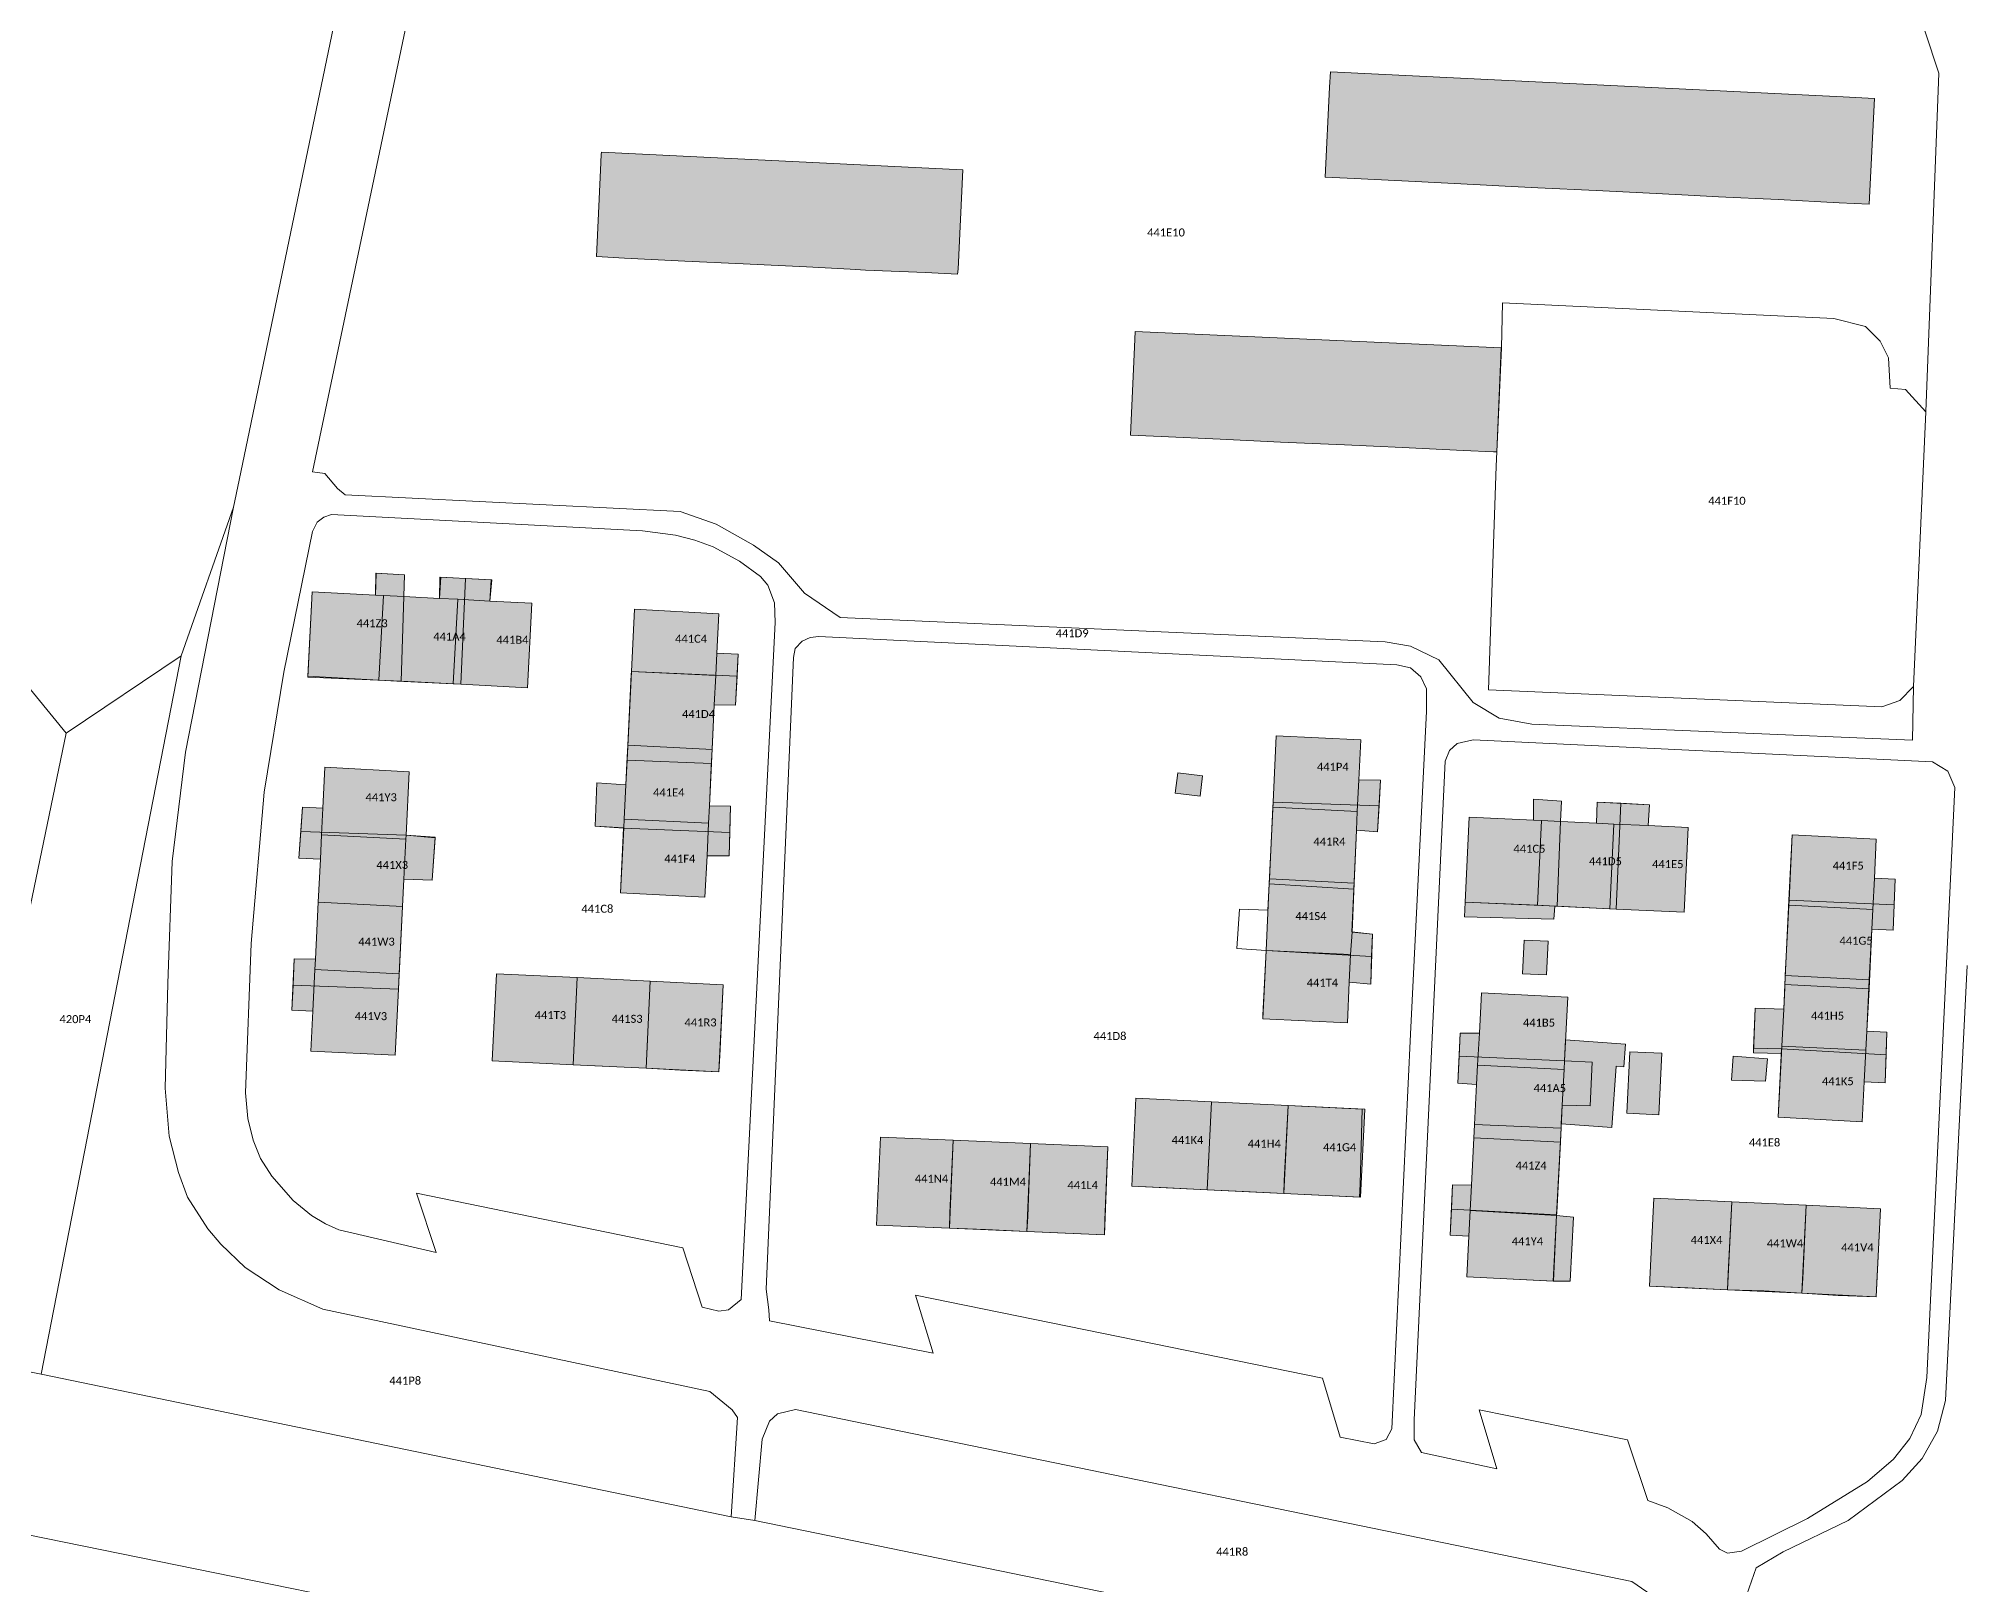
# Model space of a CAD drawing. Header units: metres. Extents: x 113120 to 240396, y 120329 to 242116.
# Drawn here: x 114355 to 114547.3, y 121543.4 to 121698.1 of the extents above; entities that cross this region are included whole.
import ezdxf

# ---------------------------------------------------------------- set-up
doc = ezdxf.new("R2010")
doc.units = ezdxf.units.M
doc.header["$LTSCALE"] = 3
for name, color, linetype, lineweight in [('Bpn_CaPa', 78, 'Continuous', 0), ('Bpn_ReBu', 4, 'Continuous', 0), ('Bpt_CaNu', 7, 'Continuous', 0), ('Hachure bâtiment', 11, 'Continuous', 0)]:
    doc.layers.add(name, color=color, linetype=linetype, lineweight=lineweight)
doc.styles.add('Legend', font='')
doc.styles.get('Legend').set_extended_font_data('Calibri')

msp = doc.modelspace()

# ---------------------------------------------------------------- hatches: boundary and pattern name
at = {"layer": 'Hachure bâtiment'}
h = msp.add_hatch(color=256, dxfattribs=at)
h.dxf.hatch_style = 1
h.paths.add_polyline_path([(114535.45, 121692.22), (114538.58, 121692.07), (114538.03, 121681.49), (114535.02, 121681.63), (114528.95, 121681.94), (114522.98, 121682.23), (114519.95, 121682.38), (114516.75, 121682.54), (114510.75, 121682.84), (114504.92, 121683.13), (114501.65, 121683.29), (114498.52, 121683.45), (114492.63, 121683.74), (114486.58, 121684.04), (114483.65, 121684.18), (114484.09, 121693.2), (114484.17, 121694.73)])
h = msp.add_hatch(color=256, dxfattribs=at)
h.dxf.hatch_style = 1
h.paths.add_polyline_path([(114447.43, 121684.93), (114446.95, 121675), (114446.88, 121674.49), (114443.67, 121674.64), (114437.68, 121674.89), (114436.14, 121675), (114431.8, 121675.21), (114425.47, 121675.51), (114419.63, 121675.79), (114413.6, 121676.08), (114410.79, 121676.27), (114411.2, 121684.88), (114411.27, 121686.47), (114411.28, 121686.68)])
h = msp.add_hatch(color=256, dxfattribs=at)
h.dxf.hatch_style = 1
h.paths.add_polyline_path([(114501.24, 121667.13), (114500.8, 121656.72), (114500.48, 121656.73), (114497.43, 121656.87), (114491.38, 121657.15), (114485.57, 121657.41), (114479.17, 121657.7), (114473.15, 121657.98), (114467.25, 121658.24), (114464.18, 121658.38), (114464.58, 121667.22), (114464.65, 121668.76)])
h = msp.add_hatch(color=256, dxfattribs=at)
h.dxf.hatch_style = 1
h.paths.add_polyline_path([(114391.58, 121644.42), (114391.53, 121642.24), (114389.49, 121642.35), (114388.68, 121642.39), (114388.77, 121644.58)])
h = msp.add_hatch(color=256, dxfattribs=at)
h.dxf.hatch_style = 1
h.paths.add_polyline_path([(114400.33, 121643.92), (114400.12, 121641.8), (114396.91, 121641.97), (114395.08, 121642.06), (114395.13, 121644.2)])
h = msp.add_hatch(color=256, dxfattribs=at)
h.dxf.hatch_style = 1
h.paths.add_polyline_path([(114388.68, 121642.39), (114389.49, 121642.35), (114389.04, 121633.9), (114381.93, 121634.27), (114382.37, 121642.72)])
h = msp.add_hatch(color=256, dxfattribs=at)
h.dxf.hatch_style = 1
h.paths.add_polyline_path([(114391.53, 121642.24), (114395.08, 121642.06), (114396.91, 121641.97), (114396.46, 121633.51), (114390.83, 121633.8), (114389.04, 121633.9), (114389.49, 121642.35)])
h = msp.add_hatch(color=256, dxfattribs=at)
h.dxf.hatch_style = 1
h.paths.add_polyline_path([(114400.12, 121641.8), (114404.33, 121641.58), (114403.88, 121633.12), (114397.23, 121633.47), (114396.46, 121633.51), (114396.91, 121641.97)])
h = msp.add_hatch(color=256, dxfattribs=at)
h.dxf.hatch_style = 1
h.paths.add_polyline_path([(114423.02, 121640.52), (114422.83, 121636.58), (114422.72, 121634.34), (114414.28, 121634.76), (114414.58, 121640.97)])
h = msp.add_hatch(color=256, dxfattribs=at)
h.dxf.hatch_style = 1
h.paths.add_polyline_path([(114424.95, 121636.47), (114424.68, 121631.4), (114422.57, 121631.43), (114422.72, 121634.34), (114422.83, 121636.58)])
h = msp.add_hatch(color=256, dxfattribs=at)
h.dxf.hatch_style = 1
h.paths.add_polyline_path([(114422.72, 121634.34), (114422.57, 121631.43), (114422.36, 121626.96), (114413.91, 121627.38), (114414.26, 121634.45), (114414.28, 121634.76)])
h = msp.add_hatch(color=256, dxfattribs=at)
h.dxf.hatch_style = 1
h.paths.add_polyline_path([(114422.36, 121626.96), (114422.27, 121625.2), (114422.08, 121621.32), (114421.99, 121619.58), (114413.55, 121620), (114413.72, 121623.43), (114413.83, 121625.6), (114413.91, 121627.38)])
h = msp.add_hatch(color=256, dxfattribs=at)
h.dxf.hatch_style = 1
h.paths.add_polyline_path([(114487.2, 121627.92), (114487.01, 121623.93), (114486.86, 121620.76), (114478.41, 121621.17), (114478.43, 121621.7), (114478.75, 121628.33)])
h = msp.add_hatch(color=256, dxfattribs=at)
h.dxf.hatch_style = 1
h.paths.add_polyline_path([(114392.07, 121624.73), (114391.75, 121618.38), (114391.73, 121618), (114383.3, 121618.43), (114383.43, 121621.1), (114383.63, 121625.17)])
h = msp.add_hatch(color=256, dxfattribs=at)
h.dxf.hatch_style = 1
h.paths.add_polyline_path([(114471.38, 121624.32), (114471.13, 121622.3), (114468.65, 121622.6), (114468.93, 121624.62)])
h = msp.add_hatch(color=256, dxfattribs=at)
h.dxf.hatch_style = 1
h.paths.add_polyline_path([(114413.72, 121623.43), (114413.55, 121620), (114413.51, 121619.12), (114410.67, 121619.27), (114410.83, 121623.62)])
h = msp.add_hatch(color=256, dxfattribs=at)
h.dxf.hatch_style = 1
h.paths.add_polyline_path([(114489.18, 121623.87), (114488.88, 121618.72), (114486.78, 121618.88), (114486.86, 121620.76), (114487.01, 121623.93)])
h = msp.add_hatch(color=256, dxfattribs=at)
h.dxf.hatch_style = 1
h.paths.add_polyline_path([(114383.43, 121621.1), (114383.3, 121618.43), (114383.18, 121616), (114381.03, 121616.08), (114381.38, 121621.2)])
h = msp.add_hatch(color=256, dxfattribs=at)
h.dxf.hatch_style = 1
h.paths.add_polyline_path([(114424.2, 121621.27), (114424.13, 121618.85), (114424.05, 121616.32), (114421.84, 121616.32), (114421.99, 121619.58), (114422.08, 121621.32)])
h = msp.add_hatch(color=256, dxfattribs=at)
h.dxf.hatch_style = 1
h.paths.add_polyline_path([(114486.86, 121620.76), (114486.78, 121618.88), (114486.53, 121613.6), (114478.07, 121614.02), (114478.41, 121621.17)])
h = msp.add_hatch(color=256, dxfattribs=at)
h.dxf.hatch_style = 1
h.paths.add_polyline_path([(114507.28, 121621.8), (114507.18, 121619.75), (114505.27, 121619.84), (114504.48, 121619.88), (114504.48, 121621.97)])
h = msp.add_hatch(color=256, dxfattribs=at)
h.dxf.hatch_style = 1
h.paths.add_polyline_path([(114516.07, 121621.42), (114515.93, 121619.34), (114512.49, 121619.5), (114510.77, 121619.58), (114510.83, 121621.7)])
h = msp.add_hatch(color=256, dxfattribs=at)
h.dxf.hatch_style = 1
h.paths.add_polyline_path([(114421.99, 121619.58), (114421.84, 121616.32), (114421.63, 121612.2), (114413.18, 121612.62), (114413.51, 121619.12), (114413.55, 121620)])
h = msp.add_hatch(color=256, dxfattribs=at)
h.dxf.hatch_style = 1
h.paths.add_polyline_path([(114504.48, 121619.88), (114505.27, 121619.84), (114504.87, 121611.37), (114497.65, 121611.7), (114498.05, 121620.18)])
h = msp.add_hatch(color=256, dxfattribs=at)
h.dxf.hatch_style = 1
h.paths.add_polyline_path([(114507.18, 121619.75), (114510.77, 121619.58), (114512.49, 121619.5), (114512.09, 121611.03), (114506.6, 121611.28), (114504.87, 121611.37), (114505.27, 121619.84)])
h = msp.add_hatch(color=256, dxfattribs=at)
h.dxf.hatch_style = 1
h.paths.add_polyline_path([(114515.93, 121619.34), (114519.93, 121619.15), (114519.53, 121610.68), (114512.73, 121611), (114512.09, 121611.03), (114512.49, 121619.5)])
h = msp.add_hatch(color=256, dxfattribs=at)
h.dxf.hatch_style = 1
h.paths.add_polyline_path([(114391.73, 121618), (114391.54, 121613.97), (114391.4, 121611.26), (114382.97, 121611.69), (114383.18, 121616), (114383.3, 121618.43)])
h = msp.add_hatch(color=256, dxfattribs=at)
h.dxf.hatch_style = 1
h.paths.add_polyline_path([(114394.65, 121618.13), (114394.35, 121613.87), (114391.54, 121613.97), (114391.73, 121618), (114391.75, 121618.38)])
h = msp.add_hatch(color=256, dxfattribs=at)
h.dxf.hatch_style = 1
h.paths.add_polyline_path([(114538.75, 121618), (114538.56, 121614.07), (114538.4, 121610.96), (114530, 121611.38), (114530.03, 121611.87), (114530.35, 121618.42)])
h = msp.add_hatch(color=256, dxfattribs=at)
h.dxf.hatch_style = 1
h.paths.add_polyline_path([(114486.53, 121613.6), (114486.33, 121608.7), (114486.19, 121606.44), (114477.73, 121606.86), (114478.01, 121612.88), (114478.07, 121614.02)])
h = msp.add_hatch(color=256, dxfattribs=at)
h.dxf.hatch_style = 1
h.paths.add_polyline_path([(114540.63, 121613.97), (114540.43, 121608.9), (114538.3, 121608.97), (114538.4, 121610.96), (114538.56, 121614.07)])
h = msp.add_hatch(color=256, dxfattribs=at)
h.dxf.hatch_style = 1
h.paths.add_polyline_path([(114391.4, 121611.26), (114391.07, 121604.52), (114382.64, 121604.95), (114382.69, 121605.97), (114382.97, 121611.69)])
h = msp.add_hatch(color=256, dxfattribs=at)
h.dxf.hatch_style = 1
h.paths.add_polyline_path([(114504.87, 121611.37), (114506.6, 121611.28), (114506.5, 121609.97), (114497.58, 121610.23), (114497.65, 121611.7)])
h = msp.add_hatch(color=256, dxfattribs=at)
h.dxf.hatch_style = 1
h.paths.add_polyline_path([(114538.4, 121610.96), (114538.3, 121608.97), (114538.05, 121603.92), (114529.65, 121604.34), (114530, 121611.38)])
h = msp.add_hatch(color=256, dxfattribs=at)
h.dxf.hatch_style = 1
h.paths.add_polyline_path([(114488.37, 121608.5), (114488.2, 121603.47), (114486.06, 121603.68), (114486.19, 121606.44), (114486.33, 121608.7)])
h = msp.add_hatch(color=256, dxfattribs=at)
h.dxf.hatch_style = 1
h.paths.add_polyline_path([(114505.95, 121607.77), (114505.77, 121604.42), (114503.37, 121604.53), (114503.55, 121607.88)])
h = msp.add_hatch(color=256, dxfattribs=at)
h.dxf.hatch_style = 1
h.paths.add_polyline_path([(114382.69, 121605.97), (114382.64, 121604.95), (114382.43, 121600.8), (114380.33, 121600.87), (114380.57, 121606.03)])
h = msp.add_hatch(color=256, dxfattribs=at)
h.dxf.hatch_style = 1
h.paths.add_polyline_path([(114486.19, 121606.44), (114486.06, 121603.68), (114485.87, 121599.62), (114477.4, 121600.02), (114477.42, 121600.4), (114477.73, 121606.86)])
h = msp.add_hatch(color=256, dxfattribs=at)
h.dxf.hatch_style = 1
h.paths.add_polyline_path([(114391.07, 121604.52), (114390.99, 121602.97), (114390.67, 121596.37), (114382.23, 121596.78), (114382.43, 121600.8), (114382.64, 121604.95)])
h = msp.add_hatch(color=256, dxfattribs=at)
h.dxf.hatch_style = 1
h.paths.add_polyline_path([(114408.86, 121604.14), (114408.44, 121595.43), (114400.37, 121595.82), (114400.8, 121604.53)])
h = msp.add_hatch(color=256, dxfattribs=at)
h.dxf.hatch_style = 1
h.paths.add_polyline_path([(114416.15, 121603.79), (114415.74, 121595.07), (114408.44, 121595.43), (114408.86, 121604.14)])
h = msp.add_hatch(color=256, dxfattribs=at)
h.dxf.hatch_style = 1
h.paths.add_polyline_path([(114423.45, 121603.43), (114423.03, 121594.72), (114415.74, 121595.07), (114416.15, 121603.79)])
h = msp.add_hatch(color=256, dxfattribs=at)
h.dxf.hatch_style = 1
h.paths.add_polyline_path([(114538.05, 121603.92), (114537.8, 121598.8), (114537.7, 121596.88), (114529.3, 121597.3), (114529.49, 121600.97), (114529.59, 121603.13), (114529.65, 121604.34)])
h = msp.add_hatch(color=256, dxfattribs=at)
h.dxf.hatch_style = 1
h.paths.add_polyline_path([(114507.9, 121602.2), (114507.58, 121595.83), (114507.53, 121594.94), (114498.89, 121595.38), (114499.06, 121598.57), (114499.27, 121602.63)])
h = msp.add_hatch(color=256, dxfattribs=at)
h.dxf.hatch_style = 1
h.paths.add_polyline_path([(114529.49, 121600.97), (114529.3, 121597.3), (114529.27, 121596.55), (114526.47, 121596.63), (114526.63, 121601.08)])
h = msp.add_hatch(color=256, dxfattribs=at)
h.dxf.hatch_style = 1
h.paths.add_polyline_path([(114499.06, 121598.57), (114498.89, 121595.38), (114498.79, 121593.45), (114496.9, 121593.58), (114497.13, 121598.6)])
h = msp.add_hatch(color=256, dxfattribs=at)
h.dxf.hatch_style = 1
h.paths.add_polyline_path([(114507.58, 121595.83), (114507.68, 121597.92), (114513.66, 121597.48), (114513.49, 121595.21), (114512.73, 121595.27), (114512.29, 121589.16), (114507.25, 121589.52), (114507.35, 121591.4), (114510.15, 121591.32), (114510.35, 121595.67)])
h = msp.add_hatch(color=256, dxfattribs=at)
h.dxf.hatch_style = 1
h.paths.add_polyline_path([(114539.8, 121598.67), (114539.63, 121593.63), (114537.55, 121593.73), (114537.7, 121596.88), (114537.8, 121598.8)])
h = msp.add_hatch(color=256, dxfattribs=at)
h.dxf.hatch_style = 1
h.paths.add_polyline_path([(114510.35, 121595.67), (114510.15, 121591.32), (114507.35, 121591.4), (114507.53, 121594.94), (114507.58, 121595.83)], flags=17)
h = msp.add_hatch(color=256, dxfattribs=at)
h.dxf.hatch_style = 1
h.paths.add_polyline_path([(114513.81, 121590.57), (114514.1, 121596.73), (114517.29, 121596.58), (114517, 121590.42)])
h = msp.add_hatch(color=256, dxfattribs=at)
h.dxf.hatch_style = 1
h.paths.add_polyline_path([(114527.87, 121596.03), (114527.68, 121593.78), (114524.27, 121593.9), (114524.43, 121596.27)])
h = msp.add_hatch(color=256, dxfattribs=at)
h.dxf.hatch_style = 1
h.paths.add_polyline_path([(114537.7, 121596.88), (114537.55, 121593.73), (114537.35, 121589.73), (114528.95, 121590.17), (114529.27, 121596.55), (114529.3, 121597.3)])
h = msp.add_hatch(color=256, dxfattribs=at)
h.dxf.hatch_style = 1
h.paths.add_polyline_path([(114507.53, 121594.94), (114507.35, 121591.4), (114507.16, 121587.69), (114498.52, 121588.12), (114498.79, 121593.45), (114498.89, 121595.38)])
h = msp.add_hatch(color=256, dxfattribs=at)
h.dxf.hatch_style = 1
h.paths.add_polyline_path([(114472.28, 121591.72), (114471.86, 121582.92), (114464.3, 121583.28), (114464.73, 121592.08)])
h = msp.add_hatch(color=256, dxfattribs=at)
h.dxf.hatch_style = 1
h.paths.add_polyline_path([(114479.94, 121591.34), (114479.52, 121582.55), (114471.86, 121582.92), (114472.28, 121591.72)])
h = msp.add_hatch(color=256, dxfattribs=at)
h.dxf.hatch_style = 1
h.paths.add_polyline_path([(114487.6, 121590.97), (114487.18, 121582.18), (114479.52, 121582.55), (114479.94, 121591.34)])
h = msp.add_hatch(color=256, dxfattribs=at)
h.dxf.hatch_style = 1
h.paths.add_polyline_path([(114446.44, 121587.89), (114446.08, 121579.09), (114438.8, 121579.4), (114439.17, 121588.2)])
h = msp.add_hatch(color=256, dxfattribs=at)
h.dxf.hatch_style = 1
h.paths.add_polyline_path([(114507.16, 121587.69), (114506.8, 121580.65), (114506.78, 121580.36), (114498.14, 121580.86), (114498.27, 121583.4), (114498.52, 121588.12)])
h = msp.add_hatch(color=256, dxfattribs=at)
h.dxf.hatch_style = 1
h.paths.add_polyline_path([(114454.19, 121587.55), (114453.82, 121578.76), (114446.08, 121579.09), (114446.44, 121587.89)])
h = msp.add_hatch(color=256, dxfattribs=at)
h.dxf.hatch_style = 1
h.paths.add_polyline_path([(114461.93, 121587.22), (114461.57, 121578.43), (114453.82, 121578.76), (114454.19, 121587.55)])
h = msp.add_hatch(color=256, dxfattribs=at)
h.dxf.hatch_style = 1
h.paths.add_polyline_path([(114498.27, 121583.4), (114498.14, 121580.86), (114498.01, 121578.3), (114496.15, 121578.4), (114496.38, 121583.43)])
h = msp.add_hatch(color=256, dxfattribs=at)
h.dxf.hatch_style = 1
h.paths.add_polyline_path([(114506.78, 121580.36), (114506.45, 121573.8), (114497.8, 121574.23), (114498.01, 121578.3), (114498.14, 121580.86)])
h = msp.add_hatch(color=256, dxfattribs=at)
h.dxf.hatch_style = 1
h.paths.add_polyline_path([(114524.3, 121581.72), (114523.87, 121572.93), (114516.08, 121573.3), (114516.5, 121582.08)])
h = msp.add_hatch(color=256, dxfattribs=at)
h.dxf.hatch_style = 1
h.paths.add_polyline_path([(114531.74, 121581.37), (114531.3, 121572.57), (114523.87, 121572.93), (114524.3, 121581.72)])
h = msp.add_hatch(color=256, dxfattribs=at)
h.dxf.hatch_style = 1
h.paths.add_polyline_path([(114539.17, 121581.02), (114538.73, 121572.22), (114531.3, 121572.57), (114531.74, 121581.37)])
h = msp.add_hatch(color=256, dxfattribs=at)
h.dxf.hatch_style = 1
h.paths.add_polyline_path([(114508.48, 121580.18), (114508.15, 121573.78), (114506.45, 121573.8), (114506.78, 121580.36)])

# ---------------------------------------------------------------- linework, layer by layer
at = {"layer": 'Bpn_CaPa'}
for points in [[(114280.07, 121663.83), (114252.43, 121641.87), (114246.83, 121648.4), (114224.03, 121676.27), (114275.17, 121724.15), (114373, 121809.74), (114412.49, 121775.43), (114431.43, 121792.45), (114435.01, 121789.93), (114480.61, 121760.64), (114472.73, 121747.04), (114494.8, 121743.44), (114536.65, 121721.25), (114515.49, 121725.8), (114394.77, 121747.4), (114387.22, 121712.38), (114375.07, 121653.9), (114374.51, 121651.2), (114369.25, 121636.31), (114357.78, 121628.58), (114350.45, 121637.49), (114346.37, 121642.13), (114309.13, 121686.66), (114280.07, 121663.83)], [(114543.7, 121660.72), (114542.46, 121633.25), (114541.1, 121631.84), (114539.31, 121631.22), (114499.96, 121632.93), (114500.75, 121655.29), (114500.8, 121656.72), (114501.27, 121667.13), (114501.38, 121671.61), (114534.49, 121670.04), (114537.67, 121669.24), (114539.14, 121667.8), (114539.97, 121666.13), (114540.13, 121663.08), (114541.67, 121662.95), (114543.7, 121660.72)], [(114369.25, 121636.31), (114374.51, 121651.2), (114369.7, 121626.67), (114368.36, 121615.74), (114367.92, 121603.55), (114367.66, 121593.08), (114368.05, 121588.27), (114369, 121584.66), (114369.9, 121582.17), (114371.94, 121579.01), (114373.23, 121577.47), (114375.66, 121575.14), (114379.06, 121572.93), (114383.44, 121570.99), (114422.11, 121562.74), (114424.34, 121560.92), (114424.88, 121560.14), (114424.26, 121550.22), (114355.28, 121564.5), (114369.25, 121636.31)], [(114425.27, 121571.94), (114424, 121570.91), (114423.02, 121570.79), (114421.34, 121571.19), (114419.41, 121577.13), (114392.78, 121582.57), (114394.75, 121576.64), (114385.02, 121578.93), (114383.71, 121579.52), (114382.28, 121580.36), (114380.46, 121581.85), (114378.33, 121584.29), (114377.18, 121586.06), (114376.46, 121587.9), (114375.92, 121590.04), (114375.7, 121592.63), (114376.27, 121607.56), (114377.55, 121622.7), (114379.52, 121634.7), (114382.38, 121648.74), (114382.86, 121649.69), (114383.52, 121650.2), (114384.29, 121650.45), (114415.38, 121648.82), (114418.7, 121648.37), (114420.61, 121647.9), (114422.45, 121647.21), (114425.09, 121645.8), (114427.19, 121644.25), (114427.91, 121643.4), (114428.58, 121641.61), (114428.64, 121639.65), (114425.27, 121571.94)], [(114425.27, 121571.94), (114428.64, 121639.65), (114428.58, 121641.61), (114427.91, 121643.4), (114427.19, 121644.25), (114425.09, 121645.8), (114422.45, 121647.21), (114420.61, 121647.9), (114418.7, 121648.37), (114415.38, 121648.82), (114384.29, 121650.45), (114383.52, 121650.2), (114382.86, 121649.69), (114382.38, 121648.74), (114379.52, 121634.7), (114377.55, 121622.7), (114376.27, 121607.56), (114375.7, 121592.63), (114375.92, 121590.04), (114376.46, 121587.9), (114377.18, 121586.06), (114378.33, 121584.29), (114380.46, 121581.85), (114382.28, 121580.36), (114383.71, 121579.52), (114385.02, 121578.93), (114394.75, 121576.64), (114392.78, 121582.57), (114419.41, 121577.13), (114421.34, 121571.19), (114423.02, 121570.79), (114424, 121570.91), (114425.27, 121571.94)], [(114391.25, 121633.78), (114397.23, 121633.47), (114403.88, 121633.12), (114404.33, 121641.58), (114400.12, 121641.8), (114400.25, 121643.92), (114397.68, 121644.06), (114395.22, 121644.2), (114395.08, 121642.06), (114391.53, 121642.24), (114391.58, 121644.42), (114388.73, 121644.57), (114388.68, 121642.39), (114382.37, 121642.72), (114381.92, 121634.2), (114391.25, 121633.78)], [(114391.25, 121633.78), (114381.92, 121634.2), (114382.37, 121642.72), (114388.68, 121642.39), (114388.73, 121644.57), (114391.58, 121644.42), (114391.53, 121642.24), (114391.25, 121633.78)], [(114391.25, 121633.78), (114391.53, 121642.24), (114395.08, 121642.06), (114395.22, 121644.2), (114397.68, 121644.06), (114397.23, 121633.47), (114391.25, 121633.78)], [(114397.23, 121633.47), (114397.68, 121644.06), (114400.25, 121643.92), (114400.12, 121641.8), (114404.33, 121641.58), (114403.88, 121633.12), (114397.23, 121633.47)], [(114424.12, 121618.64), (114424.2, 121621.27), (114422.08, 121621.32), (114422.29, 121625.55), (114422.57, 121631.43), (114424.68, 121631.4), (114424.84, 121634.28), (114424.95, 121636.47), (114422.83, 121636.58), (114423.02, 121640.52), (114414.58, 121640.97), (114414.28, 121634.76), (114413.84, 121625.89), (114413.72, 121623.43), (114410.83, 121623.62), (114410.67, 121619.3), (114413.5, 121619.09), (114413.18, 121612.62), (114421.63, 121612.2), (114421.84, 121616.32), (114424.05, 121616.32), (114424.12, 121618.64)], [(114424.84, 121634.28), (114414.28, 121634.76), (114414.58, 121640.97), (114423.02, 121640.52), (114422.83, 121636.58), (114424.95, 121636.47), (114424.84, 121634.28)], [(114493.79, 121630.8), (114492.18, 121598.5), (114490.31, 121559.02), (114489.73, 121557.94), (114488.56, 121557.53), (114485.14, 121558.2), (114483.38, 121564.1), (114442.68, 121572.38), (114444.46, 121566.58), (114428.07, 121569.81), (114428.03, 121570.91), (114427.74, 121573), (114430.47, 121636.15), (114430.65, 121637.04), (114431.34, 121637.78), (114432.15, 121638.15), (114433.01, 121638.24), (114490.82, 121635.41), (114492.16, 121635.12), (114493.21, 121634.21), (114493.78, 121633.03), (114493.79, 121630.8)], [(114493.79, 121630.8), (114493.78, 121633.03), (114493.21, 121634.21), (114492.16, 121635.12), (114490.82, 121635.41), (114433.01, 121638.24), (114432.15, 121638.15), (114431.34, 121637.78), (114430.65, 121637.04), (114430.47, 121636.15), (114427.74, 121573), (114428.03, 121570.91), (114428.07, 121569.81), (114444.46, 121566.58), (114442.68, 121572.38), (114483.38, 121564.1), (114485.14, 121558.2), (114488.56, 121557.53), (114489.73, 121557.94), (114490.31, 121559.02), (114492.18, 121598.5), (114493.79, 121630.8)], [(114344.95, 121566.53), (114335.88, 121568.31), (114336.67, 121571.92), (114338.87, 121581.38), (114339.63, 121585.07), (114339.93, 121586.59), (114340.83, 121591.02), (114350.45, 121637.49), (114357.78, 121628.58), (114348.69, 121585.02), (114347.7, 121579.64), (114345.67, 121570.03), (114344.95, 121566.53)], [(114344.95, 121566.53), (114345.67, 121570.03), (114347.7, 121579.64), (114348.69, 121585.02), (114357.78, 121628.58), (114369.25, 121636.31), (114355.28, 121564.5), (114344.95, 121566.53)], [(114413.84, 121625.89), (114414.28, 121634.76), (114424.84, 121634.28), (114424.68, 121631.4), (114422.57, 121631.43), (114422.29, 121625.55), (114413.84, 121625.89)], [(114486.5, 121613), (114486.78, 121618.88), (114488.88, 121618.72), (114489.04, 121621.31), (114489.18, 121623.87), (114487.01, 121623.93), (114487.2, 121627.92), (114478.75, 121628.33), (114478.43, 121621.7), (114478.04, 121613.51), (114477.92, 121610.89), (114475.07, 121610.98), (114474.8, 121607.05), (114477.73, 121606.85), (114477.4, 121600.02), (114485.87, 121599.62), (114486.06, 121603.68), (114488.2, 121603.47), (114488.29, 121606.26), (114488.37, 121608.5), (114486.3, 121608.71), (114486.5, 121613)], [(114478.43, 121621.7), (114478.75, 121628.33), (114487.2, 121627.92), (114487.01, 121623.93), (114489.18, 121623.87), (114489.04, 121621.31), (114478.43, 121621.7)], [(114546.59, 121623.14), (114545.89, 121624.78), (114544.37, 121625.73), (114498.43, 121627.91), (114496.85, 121627.55), (114496.09, 121626.85), (114495.64, 121625.77), (114492.53, 121559.93), (114492.55, 121557.91), (114493.28, 121556.64), (114500.82, 121555.02), (114499.03, 121560.92), (114513.86, 121557.91), (114515.92, 121551.84), (114517.9, 121551.11), (114520.35, 121549.74), (114521.75, 121548.51), (114523.06, 121546.97), (114523.87, 121546.6), (114525.26, 121546.8), (114531.86, 121550.06), (114537.88, 121553.75), (114540.48, 121555.99), (114542.1, 121558.04), (114543.25, 121560.45), (114543.79, 121564.14), (114546.59, 121623.14)], [(114546.59, 121623.14), (114543.79, 121564.14), (114543.25, 121560.45), (114542.1, 121558.04), (114540.48, 121555.99), (114537.88, 121553.75), (114531.86, 121550.06), (114525.26, 121546.8), (114523.87, 121546.6), (114523.06, 121546.97), (114521.75, 121548.51), (114520.35, 121549.74), (114517.9, 121551.11), (114515.92, 121551.84), (114513.86, 121557.91), (114499.03, 121560.92), (114500.82, 121555.02), (114493.28, 121556.64), (114492.55, 121557.91), (114492.53, 121559.93), (114495.64, 121625.77), (114496.09, 121626.85), (114496.85, 121627.55), (114498.43, 121627.91), (114544.37, 121625.73), (114545.89, 121624.78), (114546.59, 121623.14)], [(114382.97, 121611.69), (114382.69, 121605.97), (114380.57, 121606.03), (114380.45, 121603.4), (114380.33, 121600.87), (114382.43, 121600.8), (114382.23, 121596.78), (114390.67, 121596.37), (114391, 121602.97), (114391.4, 121611.26), (114391.54, 121613.97), (114394.35, 121613.87), (114394.65, 121618.2), (114391.75, 121618.38), (114392.07, 121624.73), (114383.63, 121625.17), (114383.43, 121621.1), (114381.38, 121621.2), (114381.22, 121618.74), (114381.03, 121616.08), (114383.18, 121616), (114382.97, 121611.69)], [(114391.75, 121618.38), (114381.22, 121618.74), (114381.38, 121621.2), (114383.43, 121621.1), (114383.63, 121625.17), (114392.07, 121624.73), (114391.75, 121618.38)], [(114424.12, 121618.64), (114413.5, 121619.09), (114410.67, 121619.3), (114410.83, 121623.62), (114413.72, 121623.43), (114413.84, 121625.89), (114422.29, 121625.55), (114422.08, 121621.32), (114424.2, 121621.27), (114424.12, 121618.64)], [(114486.5, 121613), (114478.04, 121613.51), (114478.43, 121621.7), (114489.04, 121621.31), (114488.88, 121618.72), (114486.78, 121618.88), (114486.5, 121613)], [(114507.18, 121619.75), (114506.83, 121611.27), (114497.65, 121611.7), (114498.05, 121620.18), (114504.48, 121619.88), (114504.48, 121621.97), (114507.28, 121621.8), (114507.18, 121619.75)], [(114507.18, 121619.75), (114507.28, 121621.8), (114504.48, 121621.97), (114504.48, 121619.88), (114498.05, 121620.18), (114497.65, 121611.7), (114506.83, 121611.27), (114512.73, 121611), (114519.53, 121610.68), (114519.93, 121619.15), (114515.93, 121619.34), (114516.07, 121621.42), (114513.2, 121621.57), (114510.83, 121621.7), (114510.77, 121619.58), (114507.18, 121619.75)], [(114507.18, 121619.75), (114510.77, 121619.58), (114510.83, 121621.7), (114513.2, 121621.57), (114512.73, 121611), (114506.83, 121611.27), (114507.18, 121619.75)], [(114512.73, 121611), (114513.2, 121621.57), (114516.07, 121621.42), (114515.93, 121619.34), (114519.93, 121619.15), (114519.53, 121610.68), (114512.73, 121611)], [(114424.12, 121618.64), (114424.05, 121616.32), (114421.84, 121616.32), (114421.63, 121612.2), (114413.18, 121612.62), (114413.5, 121619.09), (114424.12, 121618.64)], [(114382.97, 121611.69), (114383.18, 121616), (114381.03, 121616.08), (114381.22, 121618.74), (114391.75, 121618.38), (114394.65, 121618.2), (114394.35, 121613.87), (114391.54, 121613.97), (114391.4, 121611.26), (114382.97, 121611.69)], [(114540.53, 121611.43), (114540.63, 121613.97), (114538.56, 121614.07), (114538.75, 121618), (114530.35, 121618.42), (114530.02, 121611.87), (114529.61, 121603.44), (114529.49, 121600.97), (114526.63, 121601.08), (114526.48, 121597.09), (114529.27, 121597.01), (114528.95, 121590.17), (114537.35, 121589.73), (114537.55, 121593.73), (114539.63, 121593.63), (114539.73, 121596.41), (114539.8, 121598.67), (114537.8, 121598.8), (114538.02, 121603.03), (114538.3, 121608.97), (114540.43, 121608.9), (114540.53, 121611.43)], [(114540.53, 121611.43), (114530.02, 121611.87), (114530.35, 121618.42), (114538.75, 121618), (114538.56, 121614.07), (114540.63, 121613.97), (114540.53, 121611.43)], [(114486.5, 121613), (114486.3, 121608.71), (114488.37, 121608.5), (114488.29, 121606.26), (114477.73, 121606.85), (114474.8, 121607.05), (114475.07, 121610.98), (114477.92, 121610.89), (114478.04, 121613.51), (114486.5, 121613)], [(114382.97, 121611.69), (114391.4, 121611.26), (114391, 121602.97), (114380.45, 121603.4), (114380.57, 121606.03), (114382.69, 121605.97), (114382.97, 121611.69)], [(114540.53, 121611.43), (114540.43, 121608.9), (114538.3, 121608.97), (114538.02, 121603.03), (114529.61, 121603.44), (114530.02, 121611.87), (114540.53, 121611.43)], [(114477.73, 121606.85), (114488.29, 121606.26), (114488.2, 121603.47), (114486.06, 121603.68), (114485.87, 121599.62), (114477.4, 121600.02), (114477.73, 121606.85)], [(114408.44, 121595.43), (114412.08, 121595.25), (114415.74, 121595.07), (114419.19, 121594.9), (114423.03, 121594.72), (114423.11, 121596.31), (114423.45, 121603.43), (114416.15, 121603.79), (114408.86, 121604.14), (114400.8, 121604.53), (114400.37, 121595.82), (114405.09, 121595.59), (114408.44, 121595.43)], [(114408.44, 121595.43), (114405.09, 121595.59), (114400.37, 121595.82), (114400.8, 121604.53), (114408.86, 121604.14), (114408.51, 121596.89), (114408.44, 121595.43)], [(114408.44, 121595.43), (114408.51, 121596.89), (114408.86, 121604.14), (114416.15, 121603.79), (114415.81, 121596.53), (114415.74, 121595.07), (114412.08, 121595.25), (114408.44, 121595.43)], [(114416.15, 121603.79), (114423.45, 121603.43), (114423.11, 121596.31), (114423.03, 121594.72), (114419.19, 121594.9), (114415.74, 121595.07), (114415.81, 121596.53), (114416.15, 121603.79)], [(114539.73, 121596.41), (114529.27, 121597.01), (114526.48, 121597.09), (114526.63, 121601.08), (114529.49, 121600.97), (114529.61, 121603.44), (114538.02, 121603.03), (114537.8, 121598.8), (114539.8, 121598.67), (114539.73, 121596.41)], [(114380.45, 121603.4), (114391, 121602.97), (114390.67, 121596.37), (114382.23, 121596.78), (114382.43, 121600.8), (114380.33, 121600.87), (114380.45, 121603.4)], [(114507.23, 121589.08), (114507.35, 121591.4), (114510.15, 121591.32), (114510.35, 121595.67), (114507.58, 121595.83), (114507.9, 121602.2), (114499.27, 121602.63), (114499.06, 121598.57), (114497.13, 121598.6), (114497.03, 121596.28), (114496.9, 121593.58), (114498.79, 121593.45), (114498.59, 121589.46), (114498.27, 121583.4), (114496.38, 121583.43), (114496.27, 121580.97), (114496.15, 121578.4), (114498.01, 121578.3), (114497.8, 121574.23), (114506.48, 121573.78), (114506.76, 121580.43), (114507.23, 121589.08)], [(114497.03, 121596.28), (114497.13, 121598.6), (114499.06, 121598.57), (114499.27, 121602.63), (114507.9, 121602.2), (114507.58, 121595.83), (114497.03, 121596.28)], [(114507.23, 121589.08), (114498.59, 121589.46), (114498.79, 121593.45), (114496.9, 121593.58), (114497.03, 121596.28), (114507.58, 121595.83), (114510.35, 121595.67), (114510.15, 121591.32), (114507.35, 121591.4), (114507.23, 121589.08)], [(114539.73, 121596.41), (114539.63, 121593.63), (114537.55, 121593.73), (114537.35, 121589.73), (114528.95, 121590.17), (114529.27, 121597.01), (114539.73, 121596.41)], [(114472.28, 121591.71), (114464.73, 121592.08), (114464.3, 121583.28), (114467.88, 121583.11), (114471.86, 121582.92), (114475.49, 121582.75), (114479.52, 121582.55), (114482.97, 121582.39), (114487.07, 121582.18), (114487.16, 121583.52), (114487.34, 121590.98), (114479.94, 121591.34), (114472.28, 121591.71)], [(114472.28, 121591.71), (114471.91, 121584.25), (114471.86, 121582.92), (114467.88, 121583.11), (114464.3, 121583.28), (114464.73, 121592.08), (114472.28, 121591.71)], [(114472.28, 121591.71), (114479.94, 121591.34), (114479.53, 121583.82), (114479.52, 121582.55), (114475.49, 121582.75), (114471.86, 121582.92), (114471.91, 121584.25), (114472.28, 121591.71)], [(114479.52, 121582.55), (114479.53, 121583.82), (114479.94, 121591.34), (114487.34, 121590.98), (114487.16, 121583.52), (114487.07, 121582.18), (114482.97, 121582.39), (114479.52, 121582.55)], [(114453.82, 121578.76), (114457.66, 121578.6), (114461.57, 121578.43), (114461.63, 121579.87), (114461.93, 121587.22), (114454.19, 121587.55), (114446.44, 121587.89), (114439.17, 121588.2), (114438.8, 121579.4), (114442.06, 121579.26), (114446.08, 121579.09), (114449.67, 121578.94), (114453.82, 121578.76)], [(114446.08, 121579.09), (114442.06, 121579.26), (114438.8, 121579.4), (114439.17, 121588.2), (114446.44, 121587.89), (114446.11, 121580.61), (114446.08, 121579.09)], [(114507.23, 121589.08), (114506.76, 121580.43), (114496.27, 121580.97), (114496.38, 121583.43), (114498.27, 121583.4), (114498.59, 121589.46), (114507.23, 121589.08)], [(114453.82, 121578.76), (114449.67, 121578.94), (114446.08, 121579.09), (114446.11, 121580.61), (114446.44, 121587.89), (114454.19, 121587.55), (114453.92, 121580.24), (114453.82, 121578.76)], [(114453.82, 121578.76), (114453.92, 121580.24), (114454.19, 121587.55), (114461.93, 121587.22), (114461.63, 121579.87), (114461.57, 121578.43), (114457.66, 121578.6), (114453.82, 121578.76)], [(114506.76, 121580.43), (114506.48, 121573.78), (114497.8, 121574.23), (114498.01, 121578.3), (114496.15, 121578.4), (114496.27, 121580.97), (114506.76, 121580.43)], [(114531.3, 121572.57), (114534.95, 121572.34), (114538.73, 121572.22), (114538.8, 121573.63), (114539.17, 121581.02), (114531.74, 121581.37), (114524.3, 121581.72), (114516.5, 121582.08), (114516.08, 121573.3), (114519.92, 121573.12), (114523.87, 121572.93), (114527.49, 121572.82), (114531.3, 121572.57)], [(114523.87, 121572.93), (114519.92, 121573.12), (114516.08, 121573.3), (114516.5, 121582.08), (114524.3, 121581.72), (114523.95, 121574.56), (114523.87, 121572.93)], [(114531.3, 121572.57), (114527.49, 121572.82), (114523.87, 121572.93), (114523.95, 121574.56), (114524.3, 121581.72), (114531.74, 121581.37), (114531.39, 121574.1), (114531.3, 121572.57)], [(114531.3, 121572.57), (114531.39, 121574.1), (114531.74, 121581.37), (114539.17, 121581.02), (114538.8, 121573.63), (114538.73, 121572.22), (114534.95, 121572.34), (114531.3, 121572.57)], [(114426.62, 121549.84), (114427.36, 121557.99), (114428.07, 121559.78), (114428.88, 121560.53), (114430.67, 121560.95), (114514.3, 121543.75), (114515.82, 121542.72), (114517.31, 121540.72), (114517.94, 121538.66), (114517.87, 121536.6), (114517.42, 121535.14), (114515.03, 121531.7), (114426.62, 121549.84)], [(114325.99, 121540.57), (114322.97, 121543.18), (114325.67, 121546.88), (114332.98, 121552.7), (114429.27, 121533.08), (114428.63, 121529.18), (114425.93, 121515.08), (114417.82, 121476.15), (114325.99, 121540.57)]]:
    msp.add_lwpolyline(points, close=True, dxfattribs=at)
for points in [[(114394.96, 121714.67), (114382.38, 121654.72), (114383.63, 121654.55), (114384.91, 121653.06), (114385.66, 121652.41), (114419.14, 121650.75), (114422.74, 121649.49), (114426.49, 121647.4), (114428.97, 121645.61), (114431.57, 121642.58), (114435.16, 121640.14), (114489.66, 121637.71), (114492.18, 121637.27), (114495.02, 121635.91), (114498.44, 121631.64), (114501.04, 121630.07), (114504.32, 121629.49), (114542.36, 121627.89), (114542.46, 121633.25), (114543.7, 121660.72), (114543.7, 121660.72), (114545.01, 121694.58), (114543.6, 121698.82)], [(114543.6, 121698.82), (114545.01, 121694.58), (114543.7, 121660.72), (114543.7, 121660.72), (114541.67, 121662.95), (114540.13, 121663.08), (114539.97, 121666.13), (114539.14, 121667.8), (114537.67, 121669.24), (114534.49, 121670.04), (114501.38, 121671.61), (114501.27, 121667.13), (114500.8, 121656.72), (114500.75, 121655.29), (114499.96, 121632.93), (114539.31, 121631.22), (114541.1, 121631.84), (114542.46, 121633.25), (114542.36, 121627.89), (114504.32, 121629.49), (114501.04, 121630.07), (114498.44, 121631.64), (114495.02, 121635.91), (114492.18, 121637.27), (114489.66, 121637.71), (114435.16, 121640.14), (114431.57, 121642.58), (114428.97, 121645.61), (114426.49, 121647.4), (114422.74, 121649.49), (114419.14, 121650.75), (114385.66, 121652.41), (114384.91, 121653.06), (114383.63, 121654.55), (114382.38, 121654.72), (114394.96, 121714.67)], [(114515.82, 121542.72), (114514.3, 121543.75), (114430.67, 121560.95), (114428.88, 121560.53), (114428.07, 121559.78), (114427.36, 121557.99), (114426.62, 121549.84), (114426.62, 121549.84), (114424.26, 121550.22), (114424.88, 121560.14), (114424.34, 121560.92), (114422.11, 121562.74), (114383.44, 121570.99), (114379.06, 121572.93), (114375.66, 121575.14), (114373.23, 121577.47), (114371.94, 121579.01), (114369.9, 121582.17), (114369, 121584.66), (114368.05, 121588.27), (114367.66, 121593.08), (114367.92, 121603.55), (114368.36, 121615.74), (114369.7, 121626.67), (114374.51, 121651.2), (114375.07, 121653.9), (114387.22, 121712.38)], [(114547.85, 121605.34), (114545.66, 121561.86), (114544.88, 121558.8), (114543.34, 121556.06), (114541.32, 121553.86), (114535.93, 121549.85), (114529.43, 121546.73), (114526.74, 121545.11), (114525.57, 121541.78)], [(114611.99, 121511.6), (114526.25, 121529.38), (114525.66, 121532.1), (114526.06, 121539.45), (114525.57, 121541.78), (114526.74, 121545.11), (114529.43, 121546.73), (114535.93, 121549.85), (114541.32, 121553.86), (114543.34, 121556.06), (114544.88, 121558.8), (114545.66, 121561.86), (114547.85, 121605.34)]]:
    msp.add_lwpolyline(points, dxfattribs=at)
at = {"layer": 'Bpn_ReBu'}
for points in [[(114535.45, 121692.22), (114538.58, 121692.07), (114538.03, 121681.49), (114535.02, 121681.63), (114528.95, 121681.94), (114522.98, 121682.23), (114519.95, 121682.38), (114516.75, 121682.54), (114510.75, 121682.84), (114504.92, 121683.13), (114501.65, 121683.29), (114498.52, 121683.45), (114492.63, 121683.74), (114486.58, 121684.04), (114483.65, 121684.18), (114484.09, 121693.2), (114484.17, 121694.73), (114535.45, 121692.22)], [(114447.43, 121684.93), (114446.95, 121675), (114446.88, 121674.49), (114443.67, 121674.64), (114437.68, 121674.89), (114436.14, 121675), (114431.8, 121675.21), (114425.47, 121675.51), (114419.63, 121675.79), (114413.6, 121676.08), (114410.79, 121676.27), (114411.2, 121684.88), (114411.27, 121686.47), (114411.28, 121686.68), (114447.43, 121684.93)], [(114501.24, 121667.13), (114500.8, 121656.72), (114500.48, 121656.73), (114497.43, 121656.87), (114491.38, 121657.15), (114485.57, 121657.41), (114479.17, 121657.7), (114473.15, 121657.98), (114467.25, 121658.24), (114464.18, 121658.38), (114464.58, 121667.22), (114464.65, 121668.76), (114501.24, 121667.13)], [(114391.58, 121644.42), (114391.53, 121642.24), (114389.49, 121642.35), (114388.68, 121642.39), (114388.77, 121644.58), (114391.58, 121644.42)], [(114400.33, 121643.92), (114400.12, 121641.8), (114396.91, 121641.97), (114395.08, 121642.06), (114395.13, 121644.2), (114400.33, 121643.92)], [(114388.68, 121642.39), (114389.49, 121642.35), (114389.04, 121633.9), (114381.93, 121634.27), (114382.37, 121642.72), (114388.68, 121642.39)], [(114391.53, 121642.24), (114395.08, 121642.06), (114396.91, 121641.97), (114396.46, 121633.51), (114390.83, 121633.8), (114389.04, 121633.9), (114389.49, 121642.35), (114391.53, 121642.24)], [(114400.12, 121641.8), (114404.33, 121641.58), (114403.88, 121633.12), (114397.23, 121633.47), (114396.46, 121633.51), (114396.91, 121641.97), (114400.12, 121641.8)], [(114423.02, 121640.52), (114422.83, 121636.58), (114422.72, 121634.34), (114414.28, 121634.76), (114414.58, 121640.97), (114423.02, 121640.52)], [(114424.95, 121636.47), (114424.68, 121631.4), (114422.57, 121631.43), (114422.72, 121634.34), (114422.83, 121636.58), (114424.95, 121636.47)], [(114422.72, 121634.34), (114422.57, 121631.43), (114422.36, 121626.96), (114413.91, 121627.38), (114414.26, 121634.45), (114414.28, 121634.76), (114422.72, 121634.34)], [(114422.36, 121626.96), (114422.27, 121625.2), (114422.08, 121621.32), (114421.99, 121619.58), (114413.55, 121620), (114413.72, 121623.43), (114413.83, 121625.6), (114413.91, 121627.38), (114422.36, 121626.96)], [(114487.2, 121627.92), (114487.01, 121623.93), (114486.86, 121620.76), (114478.41, 121621.17), (114478.43, 121621.7), (114478.75, 121628.33), (114487.2, 121627.92)], [(114392.07, 121624.73), (114391.75, 121618.38), (114391.73, 121618), (114383.3, 121618.43), (114383.43, 121621.1), (114383.63, 121625.17), (114392.07, 121624.73)], [(114471.38, 121624.32), (114471.13, 121622.3), (114468.65, 121622.6), (114468.93, 121624.62), (114471.38, 121624.32)], [(114413.72, 121623.43), (114413.55, 121620), (114413.51, 121619.12), (114410.67, 121619.27), (114410.83, 121623.62), (114413.72, 121623.43)], [(114489.18, 121623.87), (114488.88, 121618.72), (114486.78, 121618.88), (114486.86, 121620.76), (114487.01, 121623.93), (114489.18, 121623.87)], [(114383.43, 121621.1), (114383.3, 121618.43), (114383.18, 121616), (114381.03, 121616.08), (114381.38, 121621.2), (114383.43, 121621.1)], [(114424.2, 121621.27), (114424.13, 121618.85), (114424.05, 121616.32), (114421.84, 121616.32), (114421.99, 121619.58), (114422.08, 121621.32), (114424.2, 121621.27)], [(114486.86, 121620.76), (114486.78, 121618.88), (114486.53, 121613.6), (114478.07, 121614.02), (114478.41, 121621.17), (114486.86, 121620.76)], [(114507.28, 121621.8), (114507.18, 121619.75), (114505.27, 121619.84), (114504.48, 121619.88), (114504.48, 121621.97), (114507.28, 121621.8)], [(114516.07, 121621.42), (114515.93, 121619.34), (114512.49, 121619.5), (114510.77, 121619.58), (114510.83, 121621.7), (114516.07, 121621.42)], [(114421.99, 121619.58), (114421.84, 121616.32), (114421.63, 121612.2), (114413.18, 121612.62), (114413.51, 121619.12), (114413.55, 121620), (114421.99, 121619.58)], [(114504.48, 121619.88), (114505.27, 121619.84), (114504.87, 121611.37), (114497.65, 121611.7), (114498.05, 121620.18), (114504.48, 121619.88)], [(114507.18, 121619.75), (114510.77, 121619.58), (114512.49, 121619.5), (114512.09, 121611.03), (114506.6, 121611.28), (114504.87, 121611.37), (114505.27, 121619.84), (114507.18, 121619.75)], [(114515.93, 121619.34), (114519.93, 121619.15), (114519.53, 121610.68), (114512.73, 121611), (114512.09, 121611.03), (114512.49, 121619.5), (114515.93, 121619.34)], [(114391.73, 121618), (114391.54, 121613.97), (114391.4, 121611.26), (114382.97, 121611.69), (114383.18, 121616), (114383.3, 121618.43), (114391.73, 121618)], [(114394.65, 121618.13), (114394.35, 121613.87), (114391.54, 121613.97), (114391.73, 121618), (114391.75, 121618.38), (114394.65, 121618.13)], [(114538.75, 121618), (114538.56, 121614.07), (114538.4, 121610.96), (114530, 121611.38), (114530.03, 121611.87), (114530.35, 121618.42), (114538.75, 121618)], [(114486.53, 121613.6), (114486.33, 121608.7), (114486.19, 121606.44), (114477.73, 121606.86), (114478.01, 121612.88), (114478.07, 121614.02), (114486.53, 121613.6)], [(114540.63, 121613.97), (114540.43, 121608.9), (114538.3, 121608.97), (114538.4, 121610.96), (114538.56, 121614.07), (114540.63, 121613.97)], [(114391.4, 121611.26), (114391.07, 121604.52), (114382.64, 121604.95), (114382.69, 121605.97), (114382.97, 121611.69), (114391.4, 121611.26)], [(114504.87, 121611.37), (114506.6, 121611.28), (114506.5, 121609.97), (114497.58, 121610.23), (114497.65, 121611.7), (114504.87, 121611.37)], [(114538.4, 121610.96), (114538.3, 121608.97), (114538.05, 121603.92), (114529.65, 121604.34), (114530, 121611.38), (114538.4, 121610.96)], [(114488.37, 121608.5), (114488.2, 121603.47), (114486.06, 121603.68), (114486.19, 121606.44), (114486.33, 121608.7), (114488.37, 121608.5)], [(114505.95, 121607.77), (114505.77, 121604.42), (114503.37, 121604.53), (114503.55, 121607.88), (114505.95, 121607.77)], [(114382.69, 121605.97), (114382.64, 121604.95), (114382.43, 121600.8), (114380.33, 121600.87), (114380.57, 121606.03), (114382.69, 121605.97)], [(114486.19, 121606.44), (114486.06, 121603.68), (114485.87, 121599.62), (114477.4, 121600.02), (114477.42, 121600.4), (114477.73, 121606.86), (114486.19, 121606.44)], [(114391.07, 121604.52), (114390.99, 121602.97), (114390.67, 121596.37), (114382.23, 121596.78), (114382.43, 121600.8), (114382.64, 121604.95), (114391.07, 121604.52)], [(114408.86, 121604.14), (114408.44, 121595.43), (114400.37, 121595.82), (114400.8, 121604.53), (114408.86, 121604.14)], [(114416.15, 121603.79), (114415.74, 121595.07), (114408.44, 121595.43), (114408.86, 121604.14), (114416.15, 121603.79)], [(114423.45, 121603.43), (114423.03, 121594.72), (114415.74, 121595.07), (114416.15, 121603.79), (114423.45, 121603.43)], [(114538.05, 121603.92), (114537.8, 121598.8), (114537.7, 121596.88), (114529.3, 121597.3), (114529.49, 121600.97), (114529.59, 121603.13), (114529.65, 121604.34), (114538.05, 121603.92)], [(114507.9, 121602.2), (114507.58, 121595.83), (114507.53, 121594.94), (114498.89, 121595.38), (114499.06, 121598.57), (114499.27, 121602.63), (114507.9, 121602.2)], [(114529.49, 121600.97), (114529.3, 121597.3), (114529.27, 121596.55), (114526.47, 121596.63), (114526.63, 121601.08), (114529.49, 121600.97)], [(114499.06, 121598.57), (114498.89, 121595.38), (114498.79, 121593.45), (114496.9, 121593.58), (114497.13, 121598.6), (114499.06, 121598.57)], [(114507.58, 121595.83), (114507.68, 121597.92), (114513.66, 121597.48), (114513.49, 121595.21), (114512.73, 121595.27), (114512.29, 121589.16), (114507.25, 121589.52), (114507.35, 121591.4), (114510.15, 121591.32), (114510.35, 121595.67), (114507.58, 121595.83)], [(114539.8, 121598.67), (114539.63, 121593.63), (114537.55, 121593.73), (114537.7, 121596.88), (114537.8, 121598.8), (114539.8, 121598.67)], [(114510.35, 121595.67), (114510.15, 121591.32), (114507.35, 121591.4), (114507.53, 121594.94), (114507.58, 121595.83), (114510.35, 121595.67)], [(114513.81, 121590.57), (114514.1, 121596.73), (114517.29, 121596.58), (114517, 121590.42), (114513.81, 121590.57)], [(114527.87, 121596.03), (114527.68, 121593.78), (114524.27, 121593.9), (114524.43, 121596.27), (114527.87, 121596.03)], [(114537.7, 121596.88), (114537.55, 121593.73), (114537.35, 121589.73), (114528.95, 121590.17), (114529.27, 121596.55), (114529.3, 121597.3), (114537.7, 121596.88)], [(114507.53, 121594.94), (114507.35, 121591.4), (114507.16, 121587.69), (114498.52, 121588.12), (114498.79, 121593.45), (114498.89, 121595.38), (114507.53, 121594.94)], [(114472.28, 121591.72), (114471.86, 121582.92), (114464.3, 121583.28), (114464.73, 121592.08), (114472.28, 121591.72)], [(114479.94, 121591.34), (114479.52, 121582.55), (114471.86, 121582.92), (114472.28, 121591.72), (114479.94, 121591.34)], [(114487.6, 121590.97), (114487.18, 121582.18), (114479.52, 121582.55), (114479.94, 121591.34), (114487.6, 121590.97)], [(114446.44, 121587.89), (114446.08, 121579.09), (114438.8, 121579.4), (114439.17, 121588.2), (114446.44, 121587.89)], [(114507.16, 121587.69), (114506.8, 121580.65), (114506.78, 121580.36), (114498.14, 121580.86), (114498.27, 121583.4), (114498.52, 121588.12), (114507.16, 121587.69)], [(114454.19, 121587.55), (114453.82, 121578.76), (114446.08, 121579.09), (114446.44, 121587.89), (114454.19, 121587.55)], [(114461.93, 121587.22), (114461.57, 121578.43), (114453.82, 121578.76), (114454.19, 121587.55), (114461.93, 121587.22)], [(114498.27, 121583.4), (114498.14, 121580.86), (114498.01, 121578.3), (114496.15, 121578.4), (114496.38, 121583.43), (114498.27, 121583.4)], [(114506.78, 121580.36), (114506.45, 121573.8), (114497.8, 121574.23), (114498.01, 121578.3), (114498.14, 121580.86), (114506.78, 121580.36)], [(114524.3, 121581.72), (114523.87, 121572.93), (114516.08, 121573.3), (114516.5, 121582.08), (114524.3, 121581.72)], [(114531.74, 121581.37), (114531.3, 121572.57), (114523.87, 121572.93), (114524.3, 121581.72), (114531.74, 121581.37)], [(114539.17, 121581.02), (114538.73, 121572.22), (114531.3, 121572.57), (114531.74, 121581.37), (114539.17, 121581.02)], [(114508.48, 121580.18), (114508.15, 121573.78), (114506.45, 121573.8), (114506.78, 121580.36), (114508.48, 121580.18)]]:
    msp.add_lwpolyline(points, close=True, dxfattribs=at)

# ---------------------------------------------------------------- texts
at = {"layer": 'Bpt_CaNu', "char_height": 0.8, "attachment_point": 7, "style": 'Legend'}
for s, insert in [('441E10', (114465.85, 121678.25)), ('441F10', (114521.95, 121651.42)), ('441Z3', (114386.8, 121639.17)), ('441A4', (114394.47, 121637.85)), ('441B4', (114400.78, 121637.52)), ('441C4', (114418.65, 121637.62)), ('441D9', (114456.7, 121638.18)), ('441D4', (114419.34, 121630.1)), ('441P4', (114482.82, 121624.82)), ('441E4', (114416.45, 121622.26)), ('441Y3', (114387.69, 121621.77)), ('441R4', (114482.47, 121617.35)), ('441C5', (114502.47, 121616.62)), ('441X3', (114388.78, 121615)), ('441F4', (114417.57, 121615.64)), ('441D5', (114510.02, 121615.37)), ('441E5', (114516.33, 121615.08)), ('441F5', (114534.39, 121614.93)), ('441C8', (114409.28, 121610.62)), ('441S4', (114480.67, 121609.89)), ('441W3', (114386.98, 121607.33)), ('441G5', (114535.07, 121607.42)), ('441T4', (114481.8, 121603.23)), ('420P4', (114357.1, 121599.58)), ('441V3', (114386.62, 121599.88)), ('441T3', (114404.61, 121599.98)), ('441S3', (114412.3, 121599.61)), ('441R3', (114419.59, 121599.25)), ('441B5', (114503.42, 121599.23)), ('441H5', (114532.22, 121599.92)), ('441D8', (114460.48, 121597.89)), ('441K5', (114533.31, 121593.37)), ('441A5', (114504.48, 121592.68)), ('441K4', (114468.29, 121587.5)), ('441E8', (114526.01, 121587.25)), ('441H4', (114475.9, 121587.13)), ('441G4', (114483.43, 121586.77)), ('441N4', (114442.62, 121583.64)), ('441Z4', (114502.68, 121584.95)), ('441M4', (114450.13, 121583.32)), ('441L4', (114457.88, 121582.99)), ('441Y4', (114502.3, 121577.38)), ('441X4', (114520.19, 121577.51)), ('441W4', (114527.8, 121577.17)), ('441V4', (114535.24, 121576.76)), ('441P8', (114390.08, 121563.43)), ('441R8', (114472.75, 121546.33))]:
    msp.add_mtext(s, dxfattribs=dict(at, insert=insert))

doc.saveas('drawing.dxf')
